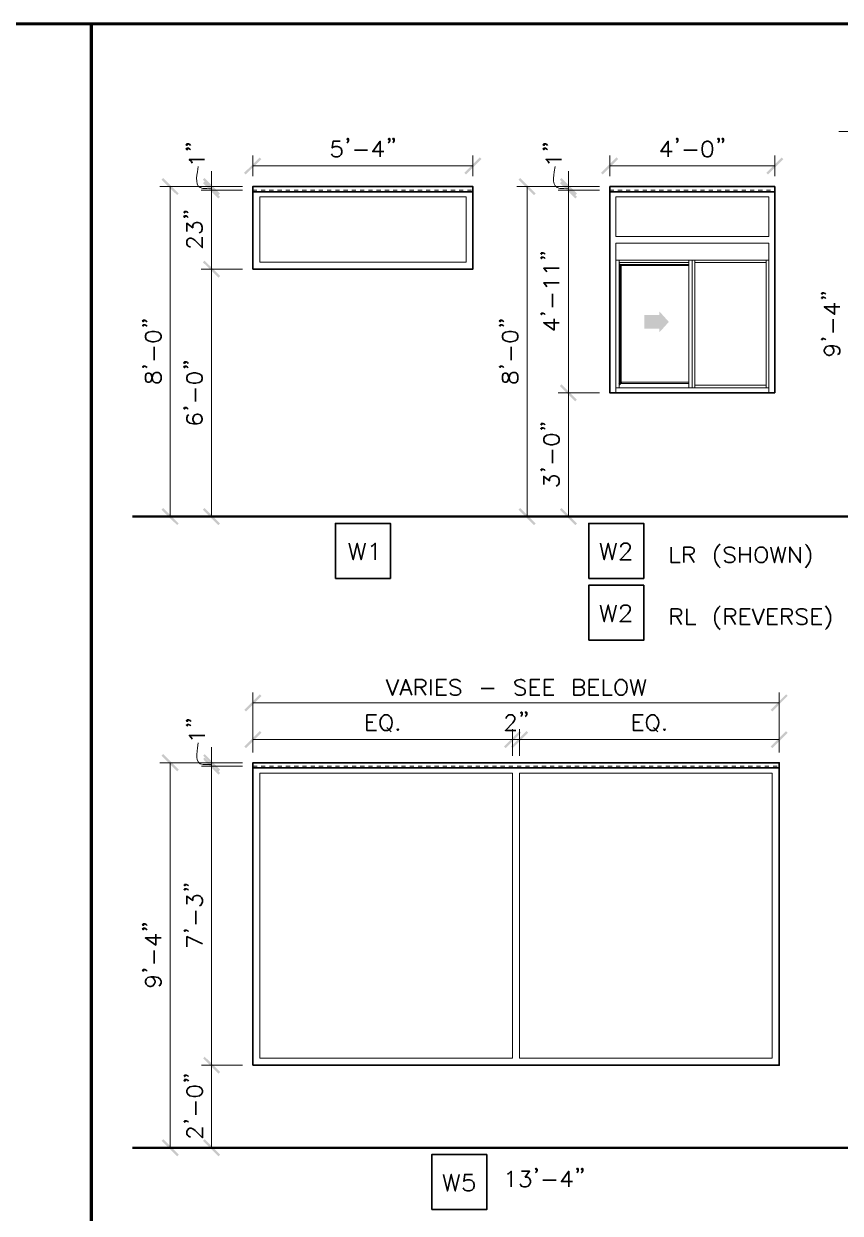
# Model space of a CAD drawing. Header units: inches. Extents: x 5 to 516, y -193 to 129.
# Drawn here: x 231.75 to 251.53, y -61.8 to -32.97 of the extents above; entities that cross this region are included whole.
import ezdxf

# ---------------------------------------------------------------- set-up
doc = ezdxf.new("R2010")
doc.units = ezdxf.units.IN
doc.header["$MEASUREMENT"] = 0
doc.linetypes.add('PDF_IMPORT', pattern=[1, 0.8, -0.2])
doc.layers.add('PDF3_Geometry', color=7, linetype='Continuous')
doc.layers.add('PDF3_Solid Fills', color=7, linetype='Continuous')

msp = doc.modelspace()

# ---------------------------------------------------------------- hatches: boundary and pattern name
at = {"layer": 'PDF3_Solid Fills', "transparency": 33554559}
for points in [[(242.4197558, -36.5831745), (242.4597533, -36.6231719), (242.8363941, -36.2498609), (242.7963983, -36.2098651)], [(246.1495141, -36.2498625), (246.1095167, -36.2098651), (245.7362089, -36.5831693), (245.7762047, -36.6231719)], [(249.7359507, -36.5831745), (249.7759481, -36.6231719), (250.1492593, -36.2498609), (250.1092601, -36.2098651)], [(235.46353, -37.1231382), (235.5035274, -37.0831408), (235.1268901, -36.709833), (235.0868875, -36.7498288)], [(236.0868268, -36.8331568), (236.4634693, -37.2064662), (236.5034667, -37.1664688), (236.126826, -36.793161)], [(236.1268243, -36.7098279), (236.0868269, -36.7498253), (236.463471, -37.1231399), (236.5034668, -37.0831373)], [(244.1096465, -37.1231382), (244.149644, -37.0831408), (243.7763329, -36.709833), (243.7363371, -36.7498288)], [(244.736273, -36.8331568), (245.1095824, -37.2064662), (245.1495799, -37.1664688), (244.7762688, -36.793161)], [(236.5034667, -39.0830126), (236.126826, -38.7097048), (236.0868268, -38.7497006), (236.4634693, -39.12301)], [(247.226112, -40.0296158), (247.142784, -39.9396216), (247.142784, -40.0296158), (246.7828082, -40.0296156), (246.7828082, -40.3629275), (247.142784, -40.3629275), (247.142784, -40.4529218), (247.2261131, -40.3629275), (247.3761035, -40.1962716)], [(245.1495799, -42.0828203), (244.7762688, -41.7095125), (244.736273, -41.7495083), (245.1095824, -42.1228177)], [(235.1268884, -44.709315), (235.086891, -44.7493124), (235.4635351, -45.122627), (235.503531, -45.0826244)], [(236.1268243, -44.709315), (236.0868269, -44.7493124), (236.463471, -45.122627), (236.5034668, -45.0826244)], [(237.5067373, -49.262361), (237.4667399, -49.2256967), (237.0934287, -49.5990042), (237.1300948, -49.6390035)], [(249.842613, -49.5990026), (249.8826104, -49.639), (250.2559182, -49.2623559), (250.2159224, -49.2256932)], [(237.5067373, -50.1556347), (237.4667399, -50.1156372), (237.0934287, -50.4889482), (237.1300948, -50.5289441)], [(243.759668, -50.1156372), (243.3830255, -50.4889466), (243.4230229, -50.5289441), (243.7996672, -50.155633)], [(243.5896789, -50.5289441), (243.9663214, -50.1556347), (243.926324, -50.1156372), (243.5496831, -50.4889482)], [(249.842613, -50.4889466), (249.8826104, -50.5289441), (250.2559182, -50.155633), (250.2159224, -50.1156372)], [(235.46353, -51.0889109), (235.5035274, -51.0489134), (235.1268901, -50.6722725), (235.0868875, -50.7122683)], [(236.1301573, -50.6722709), (236.093493, -50.7122683), (236.4668039, -51.0889092), (236.5067998, -51.0489134)], [(236.0934929, -50.7955963), (236.4668023, -51.1722389), (236.5067997, -51.1322414), (236.1301589, -50.7556005)], [(236.093493, -58.0484611), (236.4668039, -58.4217757), (236.5067998, -58.3817731), (236.1301573, -58.0084637)], [(235.1268884, -60.0083355), (235.086891, -60.0483329), (235.4635351, -60.4216475), (235.503531, -60.3816449)], [(236.1301573, -60.0083355), (236.093493, -60.0483329), (236.4668039, -60.4216475), (236.5067998, -60.3816449)]]:
    msp.add_hatch(color=256, dxfattribs=at).paths.add_polyline_path(points)

# ---------------------------------------------------------------- linework, layer by layer
at = {"layer": 'PDF3_Geometry', "lineweight": 60}
msp.add_lwpolyline([(290.7799874, -122.9609644), (290.7799874, -32.9700706), (155.7886422, -32.9700706), (155.7886422, -122.9609644)], dxfattribs=at)
at = {"layer": 'PDF3_Geometry', "lineweight": 70}
msp.add_lwpolyline([(233.3803302, -32.9700706), (233.3803302, -77.8671928), (233.3803302, -122.9609678)], dxfattribs=at)
at = {"layer": 'PDF3_Geometry', "lineweight": 35}
for points in [[(239.613268, -35.7632265), (239.5966024, -35.7832252), (239.5766037, -35.7632265), (239.5966024, -35.7465609), (239.613268, -35.7632265), (239.613268, -35.7998908), (239.5966024, -35.8365551), (239.5766037, -35.8532207)], [(240.6132039, -35.7632265), (240.5965383, -35.7832252), (240.5765396, -35.7632265), (240.5965383, -35.7465609), (240.6132039, -35.7632265), (240.6132039, -35.7998908), (240.5965383, -35.8365551), (240.5765396, -35.8532207)], [(240.7198628, -35.7632265), (240.7031972, -35.7832252), (240.6865316, -35.7632265), (240.7031972, -35.7465609), (240.7198628, -35.7632265), (240.7198628, -35.7998908), (240.7031972, -35.8365551), (240.6865316, -35.8532207)], [(247.5960902, -35.7632265), (247.5760915, -35.7832252), (247.5594259, -35.7632265), (247.5760915, -35.7465609), (247.5960902, -35.7632265), (247.5960902, -35.7998908), (247.5760915, -35.8365551), (247.5594259, -35.8532207)], [(248.5960261, -35.7632265), (248.5760274, -35.7832252), (248.5593618, -35.7632265), (248.5760274, -35.7465609), (248.5960261, -35.7632265), (248.5960261, -35.7998908), (248.5760274, -35.8365551), (248.5593618, -35.8532207)], [(248.702685, -35.7632265), (248.6826863, -35.7832252), (248.6660207, -35.7632265), (248.6826863, -35.7465609), (248.702685, -35.7632265), (248.702685, -35.7998908), (248.6826863, -35.8365551), (248.6660207, -35.8532207)], [(235.700182, -35.8798843), (235.7201807, -35.8998831), (235.700182, -35.9165487), (235.6835164, -35.8998831), (235.700182, -35.8798843), (235.7368463, -35.8798843), (235.7735107, -35.8998831), (235.7901763, -35.9165487)], [(235.700182, -35.9865466), (235.7201807, -36.0065453), (235.700182, -36.0232109), (235.6835164, -36.0065453), (235.700182, -35.9865466), (235.7368463, -35.9865466), (235.7735107, -36.0065453), (235.7901763, -36.0232109)], [(239.4166118, -35.8165543), (239.2399564, -35.8165543), (239.2199577, -35.9798771), (239.2399564, -35.9598784), (239.2932864, -35.9432128), (239.3466163, -35.9432128), (239.3999462, -35.9598784), (239.4366105, -35.9965427), (239.4532761, -36.0498726), (239.4532761, -36.0865369), (239.4366105, -36.1398669), (239.3999462, -36.1765312), (239.3466163, -36.1931968), (239.2932864, -36.1931968), (239.2399564, -36.1765312), (239.2199577, -36.1565325), (239.2032921, -36.1232013)], [(239.7565931, -36.0332084), (240.0765726, -36.0332084)], [(240.3832178, -36.1931968), (240.3832178, -35.8165543), (240.2032294, -36.0665382), (240.4698789, -36.0665382)], [(244.3496315, -35.8798843), (244.3662971, -35.8998831), (244.3496315, -35.9165487), (244.332966, -35.8998831), (244.3496315, -35.8798843), (244.3862959, -35.8798843), (244.4196271, -35.8998831), (244.4396258, -35.9165487)], [(244.3496315, -35.9865466), (244.3662971, -36.0065453), (244.3496315, -36.0232109), (244.332966, -36.0065453), (244.3496315, -35.9865466), (244.3862959, -35.9865466), (244.4196271, -36.0065453), (244.4396258, -36.0232109)], [(247.3627712, -36.1931968), (247.3627712, -35.8165543), (247.1827827, -36.0665382), (247.4527654, -36.0665382)], [(247.7360789, -36.0332084), (248.0593915, -36.0332084)], [(235.8268422, -36.3465224), (235.8101766, -36.3098581), (235.7568467, -36.2565282), (236.1301561, -36.2565282)], [(244.4729553, -36.3465224), (244.4562897, -36.3098581), (244.4029598, -36.2565282), (244.7762692, -36.2565282)], [(237.2967492, -37.0398102), (242.6297406, -37.0398102)], [(245.9428623, -37.0398102), (249.9426059, -37.0398102)], [(235.6435247, -37.5197803), (235.6601903, -37.539779), (235.6435247, -37.5564446), (235.6268591, -37.539779), (235.6435247, -37.5197803), (235.680189, -37.5197803), (235.7135202, -37.539779), (235.7335189, -37.5564446)], [(235.6435247, -37.6264358), (235.6601903, -37.6464345), (235.6435247, -37.6631001), (235.6268591, -37.6464345), (235.6435247, -37.6264358), (235.680189, -37.6264358), (235.7135202, -37.6464345), (235.7335189, -37.6631001)], [(235.6968524, -38.0030799), (235.6968524, -37.8064259), (235.8401766, -37.9130857), (235.8401766, -37.8597558), (235.8568422, -37.8230915), (235.8768409, -37.8064259), (235.9301708, -37.7897603), (235.963502, -37.7897603), (236.020165, -37.8064259), (236.0534962, -37.8430902), (236.073495, -37.8964201), (236.073495, -37.94975), (236.0534962, -38.0030799), (236.0368306, -38.0197455), (236.0001663, -38.0397442)], [(235.7868464, -38.3763877), (235.7701808, -38.3763877), (235.7335165, -38.3597221), (235.7135178, -38.3430565), (235.6968522, -38.3063922), (235.6968522, -38.2363967), (235.7135178, -38.1997324), (235.7335165, -38.1797336), (235.7701808, -38.163068), (235.803512, -38.163068), (235.8401763, -38.1797336), (235.8935062, -38.216398), (236.0734947, -38.3963864), (236.0734947, -38.1464024)], [(244.2896344, -38.5197162), (244.3096332, -38.5397149), (244.2896344, -38.5563805), (244.2729688, -38.5397149), (244.2896344, -38.5197162), (244.3262988, -38.5197162), (244.3629631, -38.5397149), (244.3796287, -38.5563805)], [(244.2896344, -38.6263717), (244.3096332, -38.6463704), (244.2896344, -38.663036), (244.2729688, -38.6463704), (244.2896344, -38.6263717), (244.3262988, -38.6263717), (244.3629631, -38.6463704), (244.3796287, -38.663036)], [(244.4162912, -38.9863543), (244.3996256, -38.94969), (244.3462957, -38.8963601), (244.7196051, -38.8963601)], [(244.4162912, -39.3429937), (244.3996256, -39.3063294), (244.3462957, -39.2529995), (244.7196051, -39.2529995)], [(251.0891999, -39.4896518), (251.1091986, -39.5096505), (251.0891999, -39.5263161), (251.0725343, -39.5096505), (251.0891999, -39.4896518), (251.1258642, -39.4896518), (251.1625285, -39.5096505), (251.1791941, -39.5263161)], [(244.5596163, -39.8429617), (244.5596163, -39.5196491)], [(251.0891999, -39.5963141), (251.1091986, -39.6163128), (251.0891999, -39.6329784), (251.0725343, -39.6163128), (251.0891999, -39.5963141), (251.1258642, -39.5963141), (251.1625285, -39.6163128), (251.1791941, -39.6329784)], [(251.5191701, -39.8296298), (251.1425276, -39.8296298), (251.3925116, -40.0096182), (251.3925116, -39.7396355)], [(244.2896344, -39.9862902), (244.3096332, -40.0029558), (244.2896344, -40.0196214), (244.2729688, -40.0029558), (244.2896344, -39.9862902), (244.3262988, -39.9862902), (244.3629631, -40.0029558), (244.3796287, -40.0196214)], [(234.6435888, -40.1562757), (234.6602544, -40.1762745), (234.6435888, -40.1929401), (234.6269232, -40.1762745), (234.6435888, -40.1562757), (234.6802531, -40.1562757), (234.7135843, -40.1762745), (234.733583, -40.1929401)], [(234.6435888, -40.2662676), (234.6602544, -40.2829332), (234.6435888, -40.2995988), (234.6269232, -40.2829332), (234.6435888, -40.2662676), (234.6802531, -40.2662676), (234.7135843, -40.2829332), (234.733583, -40.2995988)], [(243.2896986, -40.1562757), (243.3096973, -40.1762745), (243.2896986, -40.1929401), (243.273033, -40.1762745), (243.2896986, -40.1562757), (243.3263629, -40.1562757), (243.3630272, -40.1762745), (243.3796928, -40.1929401)], [(243.2896986, -40.2662676), (243.3096973, -40.2829332), (243.2896986, -40.2995988), (243.273033, -40.2829332), (243.2896986, -40.2662676), (243.3263629, -40.2662676), (243.3630272, -40.2829332), (243.3796928, -40.2995988)], [(244.719608, -40.2162762), (244.3462986, -40.2162762), (244.5962825, -40.3962647), (244.5962825, -40.126282)], [(251.3591817, -40.4562579), (251.3591817, -40.1329453)], [(251.0891999, -40.5995796), (251.1091986, -40.6162452), (251.0891999, -40.6329108), (251.0725343, -40.6162452), (251.0891999, -40.5995796), (251.1258642, -40.5995796), (251.1625285, -40.6162452), (251.1791941, -40.6329108)], [(234.9102343, -41.1228818), (234.9102343, -40.7995692)], [(243.5596804, -41.1228818), (243.5596804, -40.7995692)], [(251.2691878, -40.7762379), (251.3225177, -40.7929035), (251.359182, -40.8295678), (251.3758476, -40.8828977), (251.3758476, -40.9028964), (251.359182, -40.9562264), (251.3225177, -40.9895576), (251.2691878, -41.0095563), (251.2525222, -41.0095563), (251.1958591, -40.9895576), (251.1625279, -40.9562264), (251.1425292, -40.9028964), (251.1425292, -40.8828977), (251.1625279, -40.8295678), (251.1958591, -40.7929035), (251.2691878, -40.7762379), (251.359182, -40.7762379), (251.4458431, -40.7929035), (251.5025061, -40.8295678), (251.5191717, -40.8828977), (251.5191717, -40.919562), (251.5025061, -40.972892), (251.4658418, -40.9895576)], [(235.6435247, -41.166214), (235.6601903, -41.1828796), (235.6435247, -41.2028783), (235.6268591, -41.1828796), (235.6435247, -41.166214), (235.680189, -41.166214), (235.7135202, -41.1828796), (235.7335189, -41.2028783)], [(234.6435888, -41.2662035), (234.6602544, -41.2828691), (234.6435888, -41.2995347), (234.6269232, -41.2828691), (234.6435888, -41.2662035), (234.6802531, -41.2662035), (234.7135843, -41.2828691), (234.733583, -41.2995347)], [(235.6435247, -41.2728695), (235.6601903, -41.2928682), (235.6435247, -41.3095338), (235.6268591, -41.2928682), (235.6435247, -41.2728695), (235.680189, -41.2728695), (235.7135202, -41.2928682), (235.7335189, -41.3095338)], [(243.2896986, -41.2662035), (243.3096973, -41.2828691), (243.2896986, -41.2995347), (243.273033, -41.2828691), (243.2896986, -41.2662035), (243.3263629, -41.2662035), (243.3630272, -41.2828691), (243.3796928, -41.2995347)], [(235.9101702, -42.1294837), (235.9101702, -41.8095042)], [(235.6435247, -42.2728054), (235.6601903, -42.2928041), (235.6435247, -42.3094697), (235.6268591, -42.2928041), (235.6435247, -42.2728054), (235.680189, -42.2728054), (235.7135202, -42.2928041), (235.7335189, -42.3094697)], [(235.7501802, -42.4528001), (235.7135159, -42.4694657), (235.6968503, -42.5227956), (235.6968503, -42.5594599), (235.7135159, -42.6127898), (235.7701789, -42.6494541), (235.85684, -42.6661197), (235.9468342, -42.6661197), (236.0201629, -42.6494541), (236.0534941, -42.6127898), (236.0734928, -42.5594599), (236.0734928, -42.5427943), (236.0534941, -42.4894644), (236.0201629, -42.4528001), (235.9634998, -42.4328013), (235.9468342, -42.4328013), (235.8935043, -42.4528001), (235.85684, -42.4894644), (235.8401744, -42.5427943), (235.8401744, -42.5594599), (235.85684, -42.6127898), (235.8935043, -42.6494541), (235.9468342, -42.6661197)], [(244.2896344, -42.6561155), (244.3096332, -42.6761142), (244.2896344, -42.6927798), (244.2729688, -42.6761142), (244.2896344, -42.6561155), (244.3262988, -42.6561155), (244.3629631, -42.6761142), (244.3796287, -42.6927798)], [(244.2896344, -42.7661073), (244.3096332, -42.7827729), (244.2896344, -42.7994385), (244.2729688, -42.7827729), (244.2896344, -42.7661073), (244.3262988, -42.7661073), (244.3629631, -42.7827729), (244.3796287, -42.7994385)], [(244.5596163, -43.6227215), (244.5596163, -43.2994089)], [(244.2896344, -43.7660432), (244.3096332, -43.7827088), (244.2896344, -43.7993744), (244.2729688, -43.7827088), (244.2896344, -43.7660432), (244.3262988, -43.7660432), (244.3629631, -43.7827088), (244.3796287, -43.7993744)], [(244.3462986, -44.139351), (244.3462986, -43.9426969), (244.4862896, -44.0493568), (244.4862896, -43.9960269), (244.5062883, -43.9626957), (244.5229539, -43.9426969), (244.5762838, -43.9260313), (244.6129481, -43.9260313), (244.666278, -43.9426969), (244.7029424, -43.9793613), (244.719608, -44.0326912), (244.719608, -44.0860211), (244.7029424, -44.139351), (244.6829436, -44.1560166), (244.6496125, -44.1760153)], [(239.6332659, -45.5625996), (239.7299264, -45.9625739), (239.8265868, -45.5625996), (239.9199142, -45.9625739), (240.0165747, -45.5625996)], [(240.1665637, -45.6392548), (240.2065611, -45.6192561), (240.2632242, -45.5625931), (240.2632242, -45.9625674)], [(245.7195422, -45.5625996), (245.8128696, -45.9625739), (245.90953, -45.5625996), (246.0028574, -45.9625739), (246.0995179, -45.5625996)], [(246.2128442, -45.6592595), (246.2128442, -45.6392608), (246.2328429, -45.5992634), (246.2528416, -45.5825978), (246.289506, -45.5625991), (246.3661677, -45.5625991), (246.402832, -45.5825978), (246.4228307, -45.5992634), (246.4428295, -45.6392608), (246.4428295, -45.6759251), (246.4228307, -45.7159226), (246.3861664, -45.7725856), (246.1928455, -45.9625734), (246.4594951, -45.9625734)], [(247.4361002, -45.6559231), (247.4361002, -46.0292325), (247.6494199, -46.0292325)], [(247.7394153, -46.0292309), (247.7394153, -45.6559215), (247.899405, -45.6559215), (247.952735, -45.6725871), (247.9727337, -45.6892527), (247.9893993, -45.725917), (247.9893993, -45.7625813), (247.9727337, -45.7959125), (247.952735, -45.8159113), (247.899405, -45.8325769), (247.7394153, -45.8325769)], [(247.8660721, -45.8325815), (247.9893975, -46.0292355)], [(248.9726669, -45.7092509), (248.9360025, -45.6725866), (248.8826726, -45.655921), (248.809344, -45.655921), (248.7560141, -45.6725866), (248.7226829, -45.7092509), (248.7226829, -45.7425821), (248.7393485, -45.7792464), (248.7560141, -45.795912), (248.7926784, -45.8159107), (248.8993382, -45.852575), (248.9360025, -45.8692406), (248.9526681, -45.8859062), (248.9726669, -45.9225705), (248.9726669, -45.9759005), (248.9360025, -46.0125648), (248.8826726, -46.0292304), (248.809344, -46.0292304), (248.7560141, -46.0125648), (248.7226829, -45.9759005)], [(249.095994, -45.6559231), (249.095994, -46.0292325)], [(249.095994, -45.8325815), (249.345978, -45.8325815)], [(249.345978, -45.6559231), (249.345978, -46.0292325)], [(249.6859569, -45.6725887), (249.6492926, -45.6559231), (249.5792971, -45.6559231), (249.5426328, -45.6725887), (249.5059684, -45.7092531)], [(249.845946, -45.6559231), (249.9359402, -46.0292325), (250.0259344, -45.6559231), (250.1159287, -46.0292325), (250.2025898, -45.6559231)], [(250.3092477, -46.0292309), (250.3092477, -45.6559215), (250.5592317, -46.0292309), (250.5592317, -45.6559215)], [(250.6858918, -45.5825975), (250.7225562, -45.6192618)], [(249.5792971, -46.0292325), (249.6492926, -46.0292325), (249.6859569, -46.0125669)], [(250.7225562, -46.1192298), (250.6858918, -46.1558941)], [(245.7195422, -47.0625034), (245.8128696, -47.4624778), (245.90953, -47.0625034), (246.0028574, -47.4624778), (246.0995179, -47.0625034)], [(246.2128442, -47.1591634), (246.2128442, -47.1391646), (246.2328429, -47.0991672), (246.2528416, -47.0825016), (246.289506, -47.0625029), (246.3661677, -47.0625029), (246.402832, -47.0825016), (246.4228307, -47.0991672), (246.4428295, -47.1391646), (246.4428295, -47.175829), (246.4228307, -47.2158264), (246.3861664, -47.2724894), (246.1928455, -47.4624772), (246.4594951, -47.4624772)], [(247.4361002, -47.5291348), (247.4361002, -47.1558254), (247.5960899, -47.1558254), (247.6494199, -47.172491), (247.6694186, -47.1891565), (247.6860842, -47.2258209), (247.6860842, -47.2624852), (247.6694186, -47.2958164), (247.6494199, -47.3158151), (247.5960899, -47.3324807), (247.4361002, -47.3324807)], [(247.809408, -47.155827), (247.809408, -47.5291364), (248.0260607, -47.5291364)], [(248.7393512, -47.5291348), (248.7393512, -47.1558254), (248.8993409, -47.1558254), (248.9526708, -47.172491), (248.9726696, -47.1891565), (248.9893352, -47.2258209), (248.9893352, -47.2624852), (248.9726696, -47.2958164), (248.9526708, -47.3158151), (248.8993409, -47.3324807), (248.7393512, -47.3324807)], [(249.3459772, -47.5291348), (249.1159919, -47.5291348), (249.1159919, -47.1558254), (249.3459772, -47.1558254)], [(249.3993058, -47.155827), (249.5426299, -47.5291364), (249.685954, -47.155827)], [(250.0059352, -47.5291348), (249.7759499, -47.5291348), (249.7759499, -47.1558254), (250.0059352, -47.1558254)], [(250.1159278, -47.5291348), (250.1159278, -47.1558254), (250.2759176, -47.1558254), (250.3292475, -47.172491), (250.3459131, -47.1891565), (250.3659118, -47.2258209), (250.3659118, -47.2624852), (250.3459131, -47.2958164), (250.3292475, -47.3158151), (250.2759176, -47.3324807), (250.1159278, -47.3324807)], [(250.7225547, -47.2091547), (250.6858903, -47.1724904), (250.6325604, -47.1558248), (250.5592318, -47.1558248), (250.5059019, -47.1724904), (250.4725707, -47.2091547), (250.4725707, -47.2424859), (250.4892363, -47.2791502), (250.5059019, -47.2958158), (250.5425662, -47.3158146), (250.649226, -47.3524789), (250.6858903, -47.3691445), (250.7025559, -47.3858101), (250.7225547, -47.4224744), (250.7225547, -47.4758043), (250.6858903, -47.5124686), (250.6325604, -47.5291342), (250.5592318, -47.5291342), (250.5059019, -47.5124686), (250.4725707, -47.4758043)], [(251.0792002, -47.5291348), (250.8458819, -47.5291348), (250.8458819, -47.1558254), (251.0792002, -47.1558254)], [(247.559424, -47.3324853), (247.6860825, -47.5291394)], [(248.866008, -47.3324853), (248.9893334, -47.5291394)], [(249.1159919, -47.3324853), (249.255983, -47.3324853)], [(249.7759499, -47.3324853), (249.9192741, -47.3324853)], [(250.239255, -47.3324853), (250.3659136, -47.5291394)], [(250.8458819, -47.3324853), (250.989206, -47.3324853)], [(240.5398749, -48.8690554), (240.683199, -49.2456979), (240.8265231, -48.8690554)], [(240.8631879, -49.2456927), (241.0031789, -48.8690502), (241.146503, -49.2456927)], [(241.2364956, -49.2456927), (241.2364956, -48.8690502), (241.3964854, -48.8690502), (241.4498153, -48.8857158), (241.469814, -48.9057145), (241.4864796, -48.9390457), (241.4864796, -48.97571), (241.469814, -49.0123743), (241.4498153, -49.0290399), (241.3964854, -49.0490387), (241.2364956, -49.0490387)], [(241.6131398, -48.8690554), (241.6131398, -49.2456979)], [(241.9864503, -49.2456927), (241.7531319, -49.2456927), (241.7531319, -48.8690502), (241.9864503, -48.8690502)], [(242.3264255, -48.9223831), (242.2897612, -48.8857188), (242.2364313, -48.8690532), (242.1664357, -48.8690532), (242.1131058, -48.8857188), (242.0764415, -48.9223831), (242.0764415, -48.9590474), (242.0931071, -48.9923786), (242.1131058, -49.0123773), (242.146437, -49.0290429), (242.2530969, -49.0657072), (242.2897612, -49.0823728), (242.3097599, -49.1023716), (242.3264255, -49.1357028), (242.3264255, -49.1890327), (242.2897612, -49.225697), (242.2364313, -49.2456957), (242.1664357, -49.2456957), (242.1131058, -49.225697), (242.0764415, -49.1890327)], [(243.6830057, -49.0123773), (243.71967, -49.0290429), (243.8263299, -49.0657072), (243.8629942, -49.0823728), (243.8796598, -49.1023716), (243.8963254, -49.1357028), (243.8963254, -49.1890327), (243.8629942, -49.225697), (243.8096643, -49.2456957), (243.7363356, -49.2456957), (243.6830057, -49.225697), (243.6463414, -49.1890327)], [(243.8963254, -48.9223831), (243.8629942, -48.8857188), (243.8096643, -48.8690532)], [(244.2529708, -49.2456927), (244.0229856, -49.2456927), (244.0229856, -48.8690502), (244.2529708, -48.8690502)], [(244.5929487, -49.2456927), (244.3629635, -49.2456927), (244.3629635, -48.8690502), (244.5929487, -48.8690502)], [(245.0762492, -49.2456927), (245.0762492, -48.8690502), (245.2362389, -48.8690502), (245.2895688, -48.8857158), (245.3095676, -48.9057145), (245.3262332, -48.9390457), (245.3262332, -48.97571), (245.3095676, -49.0123743), (245.2895688, -49.0290399), (245.2362389, -49.0490387), (245.0762492, -49.0490387)], [(245.6828787, -49.2456927), (245.4495603, -49.2456927), (245.4495603, -48.8690502), (245.6828787, -48.8690502)], [(245.7895383, -48.8690554), (245.7895383, -49.2456979), (246.0061911, -49.2456979)], [(246.2895072, -48.885721), (246.256176, -48.8690554), (246.1828473, -48.8690554), (246.146183, -48.885721), (246.1128518, -48.9223853)], [(246.4494962, -48.8690554), (246.5394905, -49.2456979), (246.6294847, -48.8690554), (246.7194789, -49.2456979), (246.8094732, -48.8690554)], [(240.9165156, -49.1190393), (241.093171, -49.1190393)], [(241.3631558, -49.0490433), (241.4864812, -49.2456973)], [(241.7531319, -49.0490433), (241.896456, -49.0490433)], [(242.8263934, -49.0823731), (243.1463729, -49.0823731)], [(244.0229856, -49.0490433), (244.1663097, -49.0490433)], [(244.3629635, -49.0490433), (244.5062876, -49.0490433)], [(245.2362392, -49.0490433), (245.2895691, -49.0657089), (245.3095678, -49.0823745), (245.3262334, -49.1190388), (245.3262334, -49.1723687), (245.3095678, -49.209033), (245.2895691, -49.2256986), (245.2362392, -49.2456973), (245.0762495, -49.2456973)], [(245.4495603, -49.0490433), (245.5928845, -49.0490433)], [(246.1828473, -49.2456979), (246.256176, -49.2456979), (246.2895072, -49.2256992)], [(235.7068548, -49.845657), (235.7235204, -49.8623226), (235.7068548, -49.8823213), (235.6868561, -49.8623226), (235.7068548, -49.845657), (235.740186, -49.845657), (235.7768503, -49.8623226), (235.7935159, -49.8823213)], [(240.2932232, -50.0989705), (240.0599048, -50.0989705), (240.0599048, -49.722328), (240.2932232, -49.722328)], [(240.5965399, -49.7423251), (240.5598756, -49.7223264), (240.4898801, -49.7223264), (240.4532158, -49.7423251), (240.4198846, -49.7756563)], [(243.4330236, -49.8123271), (243.4330236, -49.7956615), (243.4496892, -49.7589972), (243.469688, -49.7423316), (243.5030192, -49.7223329), (243.5763478, -49.7223329), (243.6130121, -49.7423316), (243.6296777, -49.7589972), (243.6463433, -49.7956615), (243.6463433, -49.8323258), (243.6296777, -49.865657), (243.5930134, -49.918987), (243.4163581, -50.0989754), (243.666342, -50.0989754)], [(243.8263293, -49.6689986), (243.8096637, -49.6889974), (243.789665, -49.6689986), (243.8096637, -49.652333), (243.8263293, -49.6689986), (243.8263293, -49.705663), (243.8096637, -49.7423273), (243.789665, -49.7589929)], [(243.9329916, -49.6689986), (243.916326, -49.6889974), (243.8963273, -49.6689986), (243.916326, -49.652333), (243.9329916, -49.6689986), (243.9329916, -49.705663), (243.916326, -49.7423273), (243.8963273, -49.7589929)], [(246.7528107, -50.0989705), (246.5194923, -50.0989705), (246.5194923, -49.722328), (246.7528107, -49.722328)], [(247.056124, -49.7423251), (247.0194597, -49.7223264), (246.9494642, -49.7223264), (246.9127999, -49.7423251), (246.8761356, -49.7756563)], [(235.7068548, -49.9523192), (235.7235204, -49.9689848), (235.7068548, -49.9889836), (235.6868561, -49.9689848), (235.7068548, -49.9523192), (235.740186, -49.9523192), (235.7768503, -49.9689848), (235.7935159, -49.9889836)], [(240.0599048, -49.9023211), (240.203229, -49.9023211)], [(240.4898801, -50.0989689), (240.5598756, -50.0989689), (240.5965399, -50.0823033)], [(240.5432078, -50.0256449), (240.6498677, -50.1356378)], [(246.5194923, -49.9023211), (246.6628164, -49.9023211)], [(246.9494642, -50.0989689), (247.0194597, -50.0989689), (247.056124, -50.0823033)], [(247.0027953, -50.0256449), (247.1094551, -50.1356378)], [(235.8301786, -50.3089587), (235.813513, -50.2756275), (235.7601831, -50.2189645), (236.1334925, -50.2189645)], [(237.3000822, -51.0055829), (250.0492648, -51.0055829)], [(235.6468543, -53.8320686), (235.666853, -53.8487342), (235.6468543, -53.8653998), (235.6301887, -53.8487342), (235.6468543, -53.8320686), (235.6835186, -53.8320686), (235.7201829, -53.8487342), (235.7368485, -53.8653998)], [(235.6468543, -53.9387241), (235.666853, -53.9553897), (235.6468543, -53.9720553), (235.6301887, -53.9553897), (235.6468543, -53.9387241), (235.6835186, -53.9387241), (235.7201829, -53.9553897), (235.7368485, -53.9720553)], [(235.700182, -54.3120386), (235.700182, -54.1153846), (235.8435062, -54.2220444), (235.8435062, -54.1687145), (235.8601718, -54.1353833), (235.8801705, -54.1153846), (235.9335004, -54.098719), (235.9701647, -54.098719), (236.0234946, -54.1153846), (236.0568258, -54.1520489), (236.0768245, -54.2053788), (236.0768245, -54.2587087), (236.0568258, -54.3120386), (236.0401602, -54.3320374), (236.0034959, -54.3487029)], [(235.9168362, -54.7953383), (235.9168362, -54.4720257)], [(234.6435888, -54.7886723), (234.6602544, -54.8053379), (234.6435888, -54.8253366), (234.6269232, -54.8053379), (234.6435888, -54.7886723), (234.6802531, -54.7886723), (234.7135843, -54.8053379), (234.733583, -54.8253366)], [(234.6435888, -54.8953346), (234.6602544, -54.9153333), (234.6435888, -54.9319989), (234.6269232, -54.9153333), (234.6435888, -54.8953346), (234.6802531, -54.8953346), (234.7135843, -54.9153333), (234.733583, -54.9319989)], [(235.0735591, -55.1286502), (234.6969165, -55.1286502), (234.9469005, -55.3053056), (234.9469005, -55.038656)], [(235.6468543, -54.93866), (235.666853, -54.9553256), (235.6468543, -54.9719912), (235.6301887, -54.9553256), (235.6468543, -54.93866), (235.6835186, -54.93866), (235.7201829, -54.9553256), (235.7368485, -54.9719912)], [(236.0768262, -55.2753083), (235.7001837, -55.098653), (235.7001837, -55.3486369)], [(234.9102343, -55.751942), (234.9102343, -55.4319625)], [(234.6435888, -55.8952705), (234.6602544, -55.9152692), (234.6435888, -55.9319348), (234.6269232, -55.9152692), (234.6435888, -55.8952705), (234.6802531, -55.8952705), (234.7135843, -55.9152692), (234.733583, -55.9319348)], [(234.8235767, -56.0752584), (234.8769066, -56.091924), (234.9102378, -56.1285883), (234.9302365, -56.1819182), (234.9302365, -56.1985838), (234.9102378, -56.2519137), (234.8769066, -56.288578), (234.8235767, -56.3052436), (234.803578, -56.3052436), (234.7502481, -56.288578), (234.7135838, -56.2519137), (234.6969182, -56.1985838), (234.6969182, -56.1819182), (234.7135838, -56.1285883), (234.7502481, -56.091924), (234.8235767, -56.0752584), (234.9102378, -56.0752584), (235.0002321, -56.091924), (235.053562, -56.1285883), (235.0735607, -56.1819182), (235.0735607, -56.2185825), (235.053562, -56.2719124), (235.0202308, -56.288578)], [(235.6468543, -58.4551039), (235.666853, -58.4717695), (235.6468543, -58.4917682), (235.6301887, -58.4717695), (235.6468543, -58.4551039), (235.6835186, -58.4551039), (235.7201829, -58.4717695), (235.7368485, -58.4917682)], [(235.6468543, -58.5617662), (235.666853, -58.5817649), (235.6468543, -58.5984305), (235.6301887, -58.5817649), (235.6468543, -58.5617662), (235.6835186, -58.5617662), (235.7201829, -58.5817649), (235.7368485, -58.5984305)], [(235.9168362, -59.4183736), (235.9168362, -59.0983941)], [(235.6468543, -59.5617021), (235.666853, -59.5817008), (235.6468543, -59.5983664), (235.6301887, -59.5817008), (235.6468543, -59.5617021), (235.6835186, -59.5617021), (235.7201829, -59.5817008), (235.7368485, -59.5983664)], [(235.7901828, -59.9550077), (235.7735172, -59.9550077), (235.7368529, -59.9383421), (235.7201873, -59.9183434), (235.7001885, -59.8850122), (235.7001885, -59.8116836), (235.7201873, -59.7783524), (235.7368529, -59.7583537), (235.7735172, -59.7416881), (235.8068484, -59.7416881), (235.8435127, -59.7583537), (235.8968426, -59.795018), (236.0768311, -59.9750065), (236.0768311, -59.7250225)], [(243.4663535, -60.8582837), (243.5030178, -60.838285), (243.5563477, -60.7849551), (243.5563477, -61.1615976)], [(243.8063314, -60.784958), (244.0029855, -60.784958), (243.8963257, -60.9282822), (243.9496556, -60.9282822), (243.9863199, -60.9482809), (244.0029855, -60.9649465), (244.0229842, -61.0182764), (244.0229842, -61.0549407), (244.0029855, -61.1082707), (243.9663212, -61.144935), (243.9129912, -61.1616006), (243.8596613, -61.1616006), (243.8063314, -61.144935), (243.7896658, -61.1249363), (243.7730002, -61.0882719)], [(244.1829756, -60.7316235), (244.1629768, -60.7516222), (244.1463113, -60.7316235), (244.1629768, -60.7149579), (244.1829756, -60.7316235), (244.1829756, -60.7682878), (244.1629768, -60.8049522), (244.1463113, -60.8216178)], [(244.9495924, -61.1616006), (244.9495924, -60.784958), (244.7729371, -61.034942), (245.0395866, -61.034942)], [(245.1829115, -60.7316235), (245.1629127, -60.7516222), (245.1462471, -60.7316235), (245.1629127, -60.7149579), (245.1829115, -60.7316235), (245.1829115, -60.7682878), (245.1629127, -60.8049522), (245.1462471, -60.8216178)], [(245.2895703, -60.7316235), (245.2729047, -60.7516222), (245.252906, -60.7316235), (245.2729047, -60.7149579), (245.2895703, -60.7316235), (245.2895703, -60.7682878), (245.2729047, -60.8049522), (245.252906, -60.8216178)], [(241.9164515, -60.8616133), (242.013112, -61.2615876), (242.1064393, -60.8616133), (242.2030998, -61.2615876), (242.2964271, -60.8616133)], [(242.6230746, -60.8616133), (242.4297537, -60.8616133), (242.4130881, -61.0316024), (242.4297537, -61.0116037), (242.4897498, -60.9949381), (242.5464129, -60.9949381), (242.6030759, -61.0116037), (242.6397402, -61.0516011), (242.6597389, -61.1082641), (242.6597389, -61.1449285), (242.6397402, -61.2049246), (242.6030759, -61.2415889), (242.5464129, -61.2615876), (242.4897498, -61.2615876), (242.4297537, -61.2415889), (242.4130881, -61.2215902), (242.3930894, -61.1849259)], [(244.3262973, -61.0016054), (244.6462768, -61.0016054)]]:
    msp.add_lwpolyline(points, dxfattribs=at)
at = {"layer": 'PDF3_Geometry', "lineweight": 15}
for points in [[(252.4924404, -35.5832386), (253.4923763, -35.5832386), (251.4925045, -35.5832386)], [(237.2967492, -36.6665025), (237.2967492, -36.1665345)], [(242.6297406, -36.6665025), (242.6297406, -36.1665345)], [(245.9428623, -36.6665025), (245.9428623, -36.1665345)], [(249.9426059, -36.6665025), (249.9426059, -36.1665345)], [(235.953502, -36.559841), (235.9735007, -36.4331825)], [(236.2968133, -36.9998144), (236.2968133, -36.9164864), (236.2968133, -36.5398439)], [(242.6297406, -36.4165185), (237.2967492, -36.4165185)], [(244.5996151, -36.559841), (244.6196138, -36.4331825)], [(244.9429264, -36.9998144), (244.9429264, -36.9164864), (244.9429264, -36.5398439)], [(245.9428623, -36.4165185), (249.9426059, -36.4165185)], [(236.0468293, -36.9164864), (237.0467652, -36.9164864), (235.0468934, -36.9164864)], [(235.296874, -36.9164864), (235.296874, -44.9159736)], [(236.2968133, -36.9564823), (236.1834872, -36.9664816)], [(236.2968133, -44.9159736), (236.2968133, -38.9163582), (236.2968133, -36.9998144), (236.2968133, -37.3731238)], [(244.6929425, -36.9164864), (245.6928784, -36.9164864), (243.6930066, -36.9164864)], [(243.9429905, -36.9164864), (243.9429905, -44.9159736)], [(244.9429264, -36.9564823), (244.8296004, -36.9664816)], [(244.9429264, -37.3731238), (244.9429264, -36.9998144), (244.9429264, -41.9161659), (244.9429264, -44.9159736)], [(246.0895187, -37.1664704), (249.7959478, -37.1664704), (249.7959478, -38.1230757)], [(246.0895204, -37.1664688), (246.0895204, -38.1230741), (249.7959495, -38.1230741)], [(246.0895204, -38.2897301), (249.7959495, -38.2897301)], [(246.0895204, -41.9161659), (246.0895204, -38.2897318)], [(249.7959478, -38.2897301), (249.7959478, -41.9161642)], [(249.7959478, -41.7961717), (246.0895187, -41.7961717)], [(237.0467652, -44.9159736), (235.0468934, -44.9159736)], [(242.3797566, -44.9159736), (236.0468293, -44.9159736)], [(245.6928784, -44.9159736), (243.6930066, -44.9159736)], [(245.0529183, -44.9159736), (244.6929414, -44.9159736)], [(252.4924408, -44.9159736), (255.0656091, -44.9159736), (251.4925049, -44.9159736)], [(237.3000822, -50.072311), (237.3000822, -50.6322751), (237.3000822, -49.1823681)], [(250.0492648, -50.072311), (250.0492648, -50.6322751), (250.0492648, -49.1823681)], [(250.0492648, -49.4323466), (237.3000822, -49.4323466)], [(235.956835, -50.5256136), (235.9768337, -50.3989551)], [(243.5896807, -50.3222906), (237.3000839, -50.3222906)], [(243.2163695, -50.3222906), (243.7563349, -50.3222906)], [(250.0492648, -50.3222906), (243.756335, -50.3222906)], [(243.7563367, -50.3222906), (244.1329792, -50.3222906)], [(236.3001463, -50.9655871), (236.3001463, -50.8822591), (236.3001463, -50.5056166)], [(236.0501623, -50.8822591), (237.0500982, -50.8822591), (235.0468932, -50.8822591)], [(235.296874, -50.8822591), (235.296874, -60.214994)], [(236.3001463, -50.9222549), (236.1868202, -50.9289211)], [(236.3001463, -51.3388965), (236.3001463, -50.9655871), (236.3001463, -58.2151223), (236.3001463, -60.214994)], [(235.0468939, -60.214994), (238.6233311, -60.214994), (236.0501627, -60.214994)]]:
    msp.add_lwpolyline(points, dxfattribs=at)
at = {"layer": 'PDF3_Geometry', "lineweight": 35}
for points in [[(248.292711, -35.8165543), (248.236048, -35.836553), (248.2027168, -35.8898829), (248.182718, -35.9798771), (248.182718, -36.033207), (248.2027168, -36.1232013), (248.236048, -36.1765312), (248.292711, -36.1931968), (248.3260422, -36.1931968), (248.3793721, -36.1765312), (248.4160364, -36.1232013), (248.432702, -36.033207), (248.432702, -35.9798771), (248.4160364, -35.8898829), (248.3793721, -35.836553), (248.3260422, -35.8165543)], [(237.2967492, -38.9163582), (237.2967492, -36.9164864), (242.6297406, -36.9164864), (242.6297406, -38.9163582)], [(245.9428623, -36.9164864), (249.9426059, -36.9164864), (249.9426059, -41.9161659), (245.9428623, -41.9161659)], [(234.6969165, -40.5695861), (234.7135821, -40.622916), (234.7702452, -40.6562472), (234.8569063, -40.6762459), (234.9102362, -40.6762459), (235.0002304, -40.6562472), (235.0535603, -40.622916), (235.0735591, -40.5695861), (235.0735591, -40.5329218), (235.0535603, -40.4795919), (235.0002304, -40.4429276), (234.9102362, -40.426262), (234.8569063, -40.426262), (234.7702452, -40.4429276), (234.7135821, -40.4795919), (234.6969165, -40.5329218)], [(243.3463627, -40.5695861), (243.3630283, -40.622916), (243.4163582, -40.6562472), (243.5063524, -40.6762459), (243.5596823, -40.6762459), (243.6496766, -40.6562472), (243.7030065, -40.622916), (243.7196721, -40.5695861), (243.7196721, -40.5329218), (243.7030065, -40.4795919), (243.6496766, -40.4429276), (243.5596823, -40.426262), (243.5063524, -40.426262), (243.4163582, -40.4429276), (243.3630283, -40.4795919), (243.3463627, -40.5329218)], [(234.6969165, -41.5861835), (234.7135821, -41.6395134), (234.7502465, -41.656179), (234.7869108, -41.656179), (234.8235751, -41.6395134), (234.8402407, -41.6028491), (234.8569063, -41.5328536), (234.876905, -41.4795237), (234.9102362, -41.4428594), (234.9469005, -41.4261938), (235.0002304, -41.4261938), (235.0368947, -41.4428594), (235.0535603, -41.459525), (235.0735591, -41.516188), (235.0735591, -41.5861835), (235.0535603, -41.6395134), (235.0368947, -41.656179), (235.0002304, -41.6761778), (234.9469005, -41.6761778), (234.9102362, -41.656179), (234.876905, -41.6228478), (234.8569063, -41.5695179), (234.8402407, -41.4961893), (234.8235751, -41.459525), (234.7869108, -41.4428594), (234.7502465, -41.4428594), (234.7135821, -41.459525), (234.6969165, -41.516188)], [(235.6968524, -41.576188), (235.713518, -41.6295179), (235.7701811, -41.6661822), (235.8568422, -41.6828478), (235.9101721, -41.6828478), (236.0001663, -41.6661822), (236.0534962, -41.6295179), (236.073495, -41.576188), (236.073495, -41.5428568), (236.0534962, -41.4895269), (236.0001663, -41.4528625), (235.9101721, -41.4328638), (235.8568422, -41.4328638), (235.7701811, -41.4528625), (235.713518, -41.4895269), (235.6968524, -41.5428568)], [(243.3463627, -41.5861835), (243.3630283, -41.6395134), (243.3996926, -41.656179), (243.4330238, -41.656179), (243.4696881, -41.6395134), (243.4863537, -41.6028491), (243.5063524, -41.5328536), (243.523018, -41.4795237), (243.5596823, -41.4428594), (243.5963466, -41.4261938), (243.6496766, -41.4261938), (243.6830078, -41.4428594), (243.7030065, -41.459525), (243.7196721, -41.516188), (243.7196721, -41.5861835), (243.7030065, -41.6395134), (243.6830078, -41.656179), (243.6496766, -41.6761778), (243.5963466, -41.6761778), (243.5596823, -41.656179), (243.523018, -41.6228478), (243.5063524, -41.5695179), (243.4863537, -41.4961893), (243.4696881, -41.459525), (243.4330238, -41.4428594), (243.3996926, -41.4428594), (243.3630283, -41.459525), (243.3463627, -41.516188)], [(244.3462986, -43.0694258), (244.3629642, -43.1227557), (244.4162941, -43.1560869), (244.5062883, -43.1760857), (244.5596182, -43.1760857), (244.6496125, -43.1560869), (244.7029424, -43.1227557), (244.719608, -43.0694258), (244.719608, -43.0327615), (244.7029424, -42.9794316), (244.6496125, -42.9427673), (244.5596182, -42.9261017), (244.5062883, -42.9261017), (244.4162941, -42.9427673), (244.3629642, -42.9794316), (244.3462986, -43.0327615)], [(239.296621, -46.4158774), (239.296621, -45.0826296), (240.6298688, -45.0826296), (240.6298688, -46.4158774)], [(245.4362284, -46.4158774), (245.4362284, -45.0826296), (246.7694763, -45.0826296), (246.7694763, -46.4158774)], [(245.4362284, -47.9157812), (245.4362284, -46.5825334), (246.7694763, -46.5825334), (246.7694763, -47.9157812)], [(240.8098567, -50.0623111), (240.7931911, -50.0823098), (240.8098567, -50.0989754), (240.8298555, -50.0823098)], [(247.2694442, -50.0623111), (247.2527786, -50.0823098), (247.2694442, -50.0989754), (247.2861098, -50.0823098)], [(237.3000822, -58.2151223), (237.3000822, -50.8822591), (250.0492648, -50.8822591), (250.0492648, -58.2151223)], [(235.700182, -58.8650779), (235.7201807, -58.9184078), (235.7735107, -58.9550721), (235.8601718, -58.9717377), (235.9168348, -58.9717377), (236.0034959, -58.9550721), (236.0568258, -58.9184078), (236.0768245, -58.8650779), (236.0768245, -58.8317467), (236.0568258, -58.7784168), (236.0034959, -58.7417525), (235.9168348, -58.7217537), (235.8601718, -58.7217537), (235.7735107, -58.7417525), (235.7201807, -58.7784168), (235.700182, -58.8317467)], [(241.6331377, -61.7148979), (241.6331377, -60.38165), (242.9663855, -60.38165), (242.9663855, -61.7148979)]]:
    msp.add_lwpolyline(points, close=True, dxfattribs=at)
at = {"layer": 'PDF3_Geometry', "lineweight": 15}
for points in [[(236.0468293, -36.9998144), (237.0467652, -36.9998144)], [(237.4634052, -38.7497022), (237.4634052, -37.1664704), (242.4630846, -37.1664704), (242.4630846, -38.7497022)], [(244.6929425, -36.9998144), (245.6928784, -36.9998144)], [(236.0468293, -38.9163582), (237.0467652, -38.9163582)], [(244.6929425, -41.9161659), (245.6928784, -41.9161659)], [(243.5896807, -50.072311), (243.5896807, -50.7156031)], [(243.7563367, -50.072311), (243.7563367, -50.7156031)], [(236.0501623, -50.9655871), (237.0500982, -50.9655871)], [(237.4667381, -58.0484663), (237.4667381, -51.132243), (243.589679, -51.132243), (243.589679, -58.0484663)], [(243.7563367, -58.0484663), (243.7563367, -51.132243), (249.8826105, -51.132243), (249.8826105, -58.0484663)], [(236.0501623, -58.2151223), (237.0500982, -58.2151223)]]:
    msp.add_lwpolyline(points, close=True, dxfattribs=at)
at = {"layer": 'PDF3_Geometry', "linetype": 'PDF_IMPORT', "lineweight": 15, "ltscale": 0.125}
for points in [[(237.2967492, -36.9998144), (242.6297424, -36.9998144)], [(245.9428623, -36.9998144), (249.9426041, -36.9998144)], [(237.3000822, -50.9655871), (250.0492648, -50.9655871)]]:
    msp.add_lwpolyline(points, dxfattribs=at)
at = {"layer": 'PDF3_Geometry', "lineweight": 9}
for points in [[(246.0895204, -38.6963677), (249.7959495, -38.6963677)], [(246.1728464, -38.7797003), (246.2228432, -38.8330302), (247.8594048, -38.8330302)], [(246.1728484, -41.7961717), (246.1728484, -38.6963705)], [(246.1728484, -38.7596978), (247.859407, -38.7596978)], [(247.8594061, -41.6895094), (246.1928463, -41.6895094), (246.1928463, -38.8030279)], [(246.1928463, -38.80303), (247.8594061, -38.80303)], [(246.2228432, -41.659516), (246.2228432, -38.8330305)], [(247.8594061, -41.7961717), (247.8594061, -38.6963705)], [(247.9427341, -41.7961717), (247.9427341, -38.6963705)], [(248.0060642, -41.7961717), (248.0060642, -38.6963705)], [(248.0060642, -38.7596978), (249.7359532, -38.7596978)], [(249.7359507, -38.6963677), (249.7359507, -41.7961689)], [(247.8594061, -41.659516), (246.2228444, -41.659516)], [(249.7359507, -41.7328416), (248.0060617, -41.7328416)]]:
    msp.add_lwpolyline(points, dxfattribs=at)
at = {"layer": 'PDF3_Geometry', "lineweight": 50}
for points in [[(246.2228432, -41.659516), (246.1728464, -41.7128459)], [(234.3802661, -44.9159736), (281.780561, -44.9159736)], [(234.3802661, -60.214994), (281.780561, -60.214994)]]:
    msp.add_lwpolyline(points, dxfattribs=at)
at = {"layer": 'PDF3_Geometry', "lineweight": 35}
for points in [[(248.616024, -45.5825975), (248.5793597, -45.6192618, 0.3694168111), (248.5793597, -46.1192298), (248.616024, -46.1558941)], [(248.616024, -47.0825013), (248.5793597, -47.1191656, 0.3694168111), (248.5793597, -47.6191336), (248.616024, -47.6557979)], [(251.1691949, -47.0825013), (251.2025261, -47.1191656, -0.3694168111), (251.2025261, -47.6191336), (251.1691949, -47.6557979)]]:
    msp.add_lwpolyline(points, format="xyb", dxfattribs=at)
at = {"layer": 'PDF3_Geometry', "lineweight": 15}
for points in [[(236.1834872, -36.9664816), (235.8896172, -36.9856471), (235.9264481, -36.7731051), (235.953502, -36.559841)], [(244.8296004, -36.9664816), (244.5393968, -36.9839249), (244.5756722, -36.7742162), (244.5996151, -36.559841)], [(236.1868202, -50.9289211), (235.8946723, -50.9578637), (235.9318921, -50.7329892), (235.956835, -50.5256136)]]:
    msp.add_open_spline(points, degree=3, dxfattribs=at)
at = {"layer": 'PDF3_Geometry', "lineweight": 35}
for points in [[(249.5059684, -45.7092531), (249.4416948, -45.8016916), (249.4613602, -45.9975124), (249.5792971, -46.0292325)], [(249.6859569, -46.0125669), (249.7823952, -45.942127), (249.7851172, -45.7426954), (249.6859569, -45.6725887)], [(250.7225562, -45.6192618), (250.8425485, -45.7746407), (250.8404375, -45.963462), (250.7225562, -46.1192298)], [(243.8096643, -48.8690532), (243.7132816, -48.8539986), (243.5742905, -48.9022733), (243.6830057, -49.0123773)], [(246.1128518, -48.9223853), (246.0418564, -49.0229344), (246.0640216, -49.1970343), (246.1828473, -49.2456979)], [(246.2895072, -49.2256992), (246.394056, -49.1428711), (246.3896119, -48.9673824), (246.2895072, -48.885721)], [(240.4198846, -49.7756563), (240.3485558, -49.8695947), (240.3739986, -50.0641378), (240.4898801, -50.0989689)], [(240.5965399, -50.0823033), (240.6966446, -50.001864), (240.7009221, -49.8205423), (240.5965399, -49.7423251)], [(246.8761356, -49.7756563), (246.8094732, -49.8763165), (246.8241389, -50.0531941), (246.9494642, -50.0989689)], [(247.056124, -50.0823033), (247.1530622, -50.0015863), (247.1558954, -49.819098), (247.056124, -49.7423251)]]:
    msp.add_open_spline(points, degree=3, dxfattribs=at)
at = {"layer": 'PDF3_Solid Fills', "lineweight": 60, "transparency": 33554559}
for points in [[(237.4634052, -36.2098599), (237.1267601, -36.6231668), (237.0867626, -36.5831693)], [(237.5034044, -36.2498625), (237.4634069, -36.2098651), (237.1267618, -36.6231719)], [(244.7362713, -36.7498305), (245.1495781, -37.0831424), (245.1095807, -37.1231399)], [(244.7762705, -36.7098279), (244.736273, -36.7498253), (245.1495799, -37.0831373)], [(243.7363354, -44.7493176), (244.1496422, -45.0826296), (244.1096448, -45.122627)], [(243.7763346, -44.709315), (243.7363371, -44.7493124), (244.149644, -45.0826244)], [(244.7362713, -44.7493176), (245.1495781, -45.0826296), (245.1095807, -45.122627)], [(244.7762705, -44.709315), (244.736273, -44.7493124), (245.1495799, -45.0826244)]]:
    msp.add_solid(points, dxfattribs=at)

doc.saveas('drawing.dxf')
